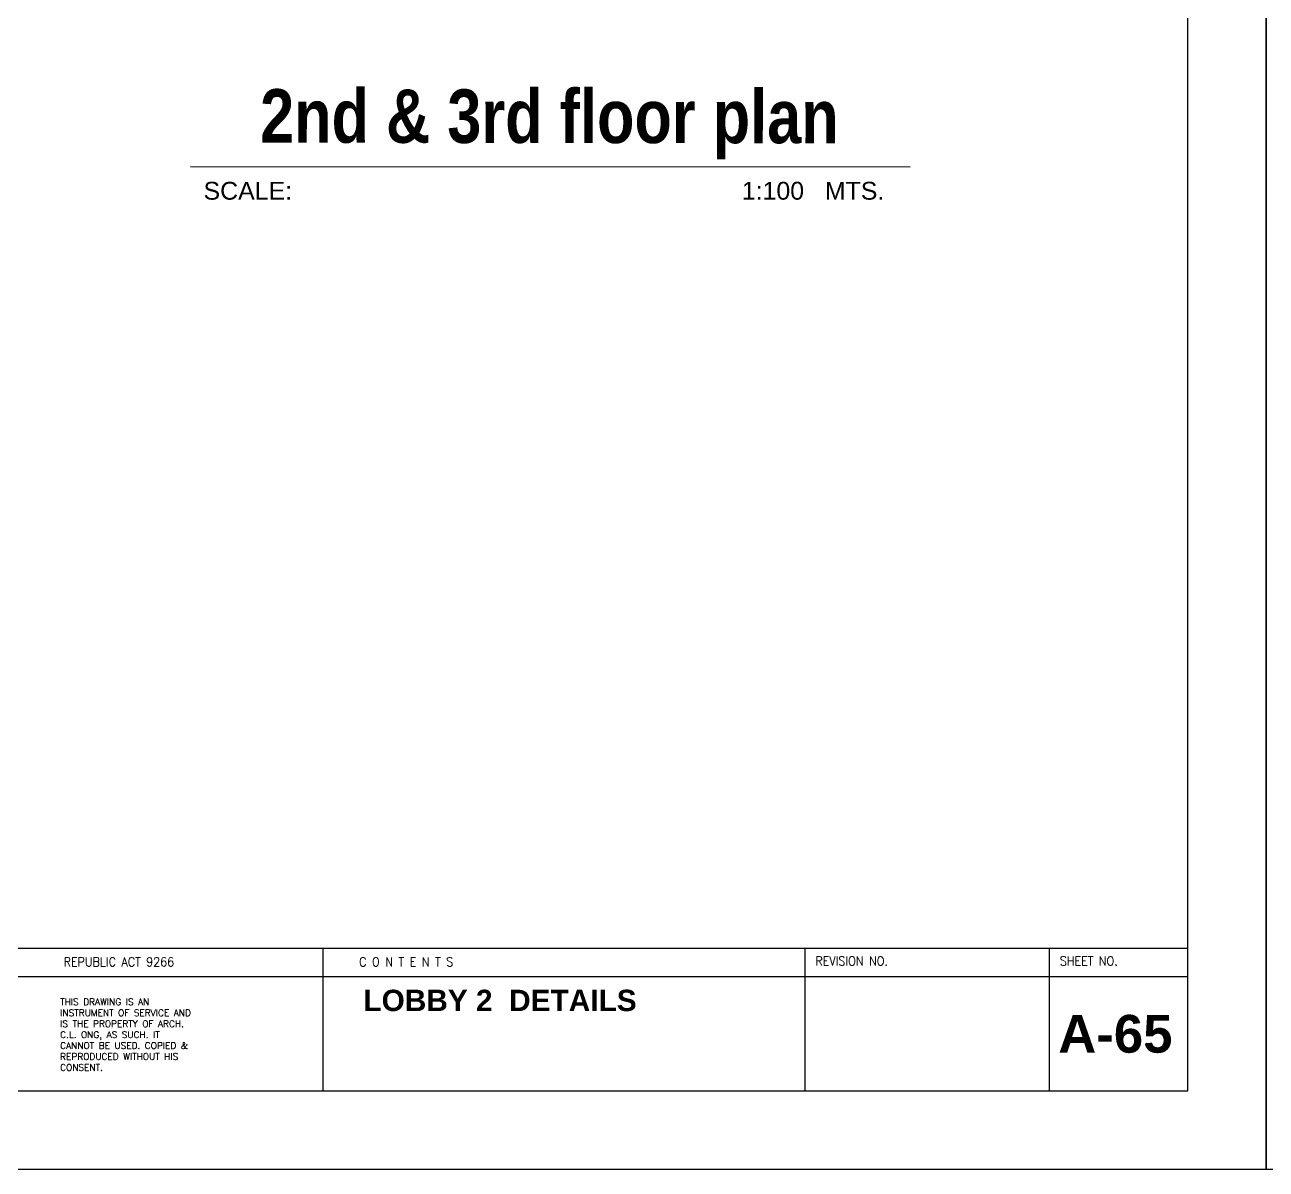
# Model space of a CAD drawing. Header units: millimetres. Extents: x 2148 to 2681, y 758 to 986.
# Drawn here: x 2341.83 to 2376.65, y 833.84 to 865.93 of the extents above; entities that cross this region are included whole.
import ezdxf
from ezdxf.enums import TextEntityAlignment as Align

# ---------------------------------------------------------------- set-up
doc = ezdxf.new("R2010")
doc.units = ezdxf.units.MM
for name, color, linetype in [('4CO', 4, 'Continuous'), ('D', 1, 'Continuous'), ('DIM', 20, 'Continuous'), ('p-boarder', 2, 'Continuous'), ('TEXT', 6, 'Continuous'), ('TITLE', 3, 'Continuous'), ('wall', 4, 'Continuous')]:
    doc.layers.add(name, color=color, linetype=linetype)
doc.styles.add('ARIAL', font='arial.ttf')
doc.styles.add('ROMANT', font='romant__.ttf')
doc.styles.add('SANSSERIFBOLD', font='SASB____.pfb', dxfattribs={"height": 0.6})
doc.styles.add('SMOOTHER', font='simplex_.ttf')

# ---------------------------------------------------------------- blocks, each defined once
blk = doc.blocks.new('A$C1DB67A09')
at = {"layer": 'D', "ltscale": 0.5}
blk.add_line((102.807, -77.28, 0), (102.807, -81.28, 0), dxfattribs=at)
at = {"layer": 'Defpoints', "ltscale": 0.5, "elevation": 0}
blk.add_lwpolyline([(7.292, -83.48), (108.892, -83.48), (108.892, -7.28), (7.292, -7.28)], close=True, dxfattribs=at)
at = {"layer": 'p-boarder', "ltscale": 0.5}
for p, q in [((82.433, -77.28, 0), (82.433, -81.28, 0)), ((95.948, -77.28, 0), (95.948, -81.28, 0)), ((65.105, -78.08, 0), (106.692, -78.08, 0))]:
    blk.add_line(p, q, dxfattribs=at)
at = {"layer": 'wall', "color": 16, "linetype": 'ByBlock', "ltscale": 1.5}
blk.add_line((9.492, -77.28, 0), (106.692, -77.28, 0), dxfattribs=at)
at = {"layer": 'wall', "color": 16, "linetype": 'ByBlock', "ltscale": 1.5, "elevation": 0}
blk.add_lwpolyline([(9.492, -81.28), (106.692, -81.28), (106.692, -9.48), (9.492, -9.48)], close=True, dxfattribs=at)
at = {"layer": 'TITLE', "style": 'SMOOTHER', "width": 0.9}
for s, p in [('REPUBLIC ACT 9266', (76.712, -77.667, 0)), ('C O N T E N T S', (84.77, -77.667, 0))]:
    blk.add_text(s, height=0.25344, dxfattribs=at).set_placement(p, align=Align.MIDDLE)
for s, height, p in [('REVISION NO.', 0.25344, (96.248, -77.769, 0)), ('SHEET NO.', 0.2534, (103.106, -77.769, 0))]:
    blk.add_text(s, height=height, dxfattribs=at).set_placement(p)
at = {"layer": 'TITLE', "insert": (75.065, -78.697, 0), "char_height": 0.184, "width": 4.10204, "attachment_point": 1, "style": 'SMOOTHER'}
blk.add_mtext('THIS DRAWING IS AN INSTRUMENT OF SERVICE AND IS THE PROPERTY OF ARCH. C.L. ONG, AS SUCH. IT CANNOT BE USED. COPIED & REPRODUCED WITHOUT HIS CONSENT.', dxfattribs=at)

msp = doc.modelspace()

# ---------------------------------------------------------------- linework, layer by layer
msp.add_line((2346.4747981, 861.9543734), (2366.6629679, 861.9414644))

# ---------------------------------------------------------------- block references
at = {"layer": 'DIM', "color": 8}
for p in [(2267.758248, 917.3189005), (2369.358248, 917.3189005)]:
    msp.add_blockref('A$C1DB67A09', p, dxfattribs=at)

# ---------------------------------------------------------------- texts
at = {"color": 0, "insert": (2346.844383, 861.5239286), "char_height": 0.5, "width": 19.742788118, "attachment_point": 1, "style": 'ARIAL'}
msp.add_mtext('{\\fArial|b0|i0|c204|p34;SCALE:        }          {\\fArial|b0|i0|c204|p34; }                                            {\\fArial|b0|i0|c204|p34;  1:}1{\\fArial|b0|i0|c204|p34;00}   {\\fArial|b0|i0|c204|p34;MTS.}', dxfattribs=at)
at = {"layer": '4CO', "insert": (2356.5445281, 863.1378172, 0), "char_height": 1.5, "width": 32.161121986, "attachment_point": 5, "rotation": 359.93919431, "style": 'ROMANT'}
msp.add_mtext('{\\fTechnicBold|b1|i0|c2|p2;2nd & 3rd floor plan}', dxfattribs=at)
at = {"layer": '4CO', "insert": (2355.1602403, 838.566786, 0), "char_height": 0.598468095, "width": 23.501105506, "attachment_point": 5, "style": 'ROMANT'}
msp.add_mtext('{\\fArial|b1|i0|c0|p34;LOBBY 2  DETAILS}', dxfattribs=at)
at = {"layer": 'TEXT', "color": 11, "style": 'SANSSERIFBOLD'}
msp.add_text('A-65', height=1.05827754, dxfattribs=at).set_placement((2372.4202196, 837.6342976, 0), align=Align.MIDDLE)

doc.saveas('drawing.dxf')
